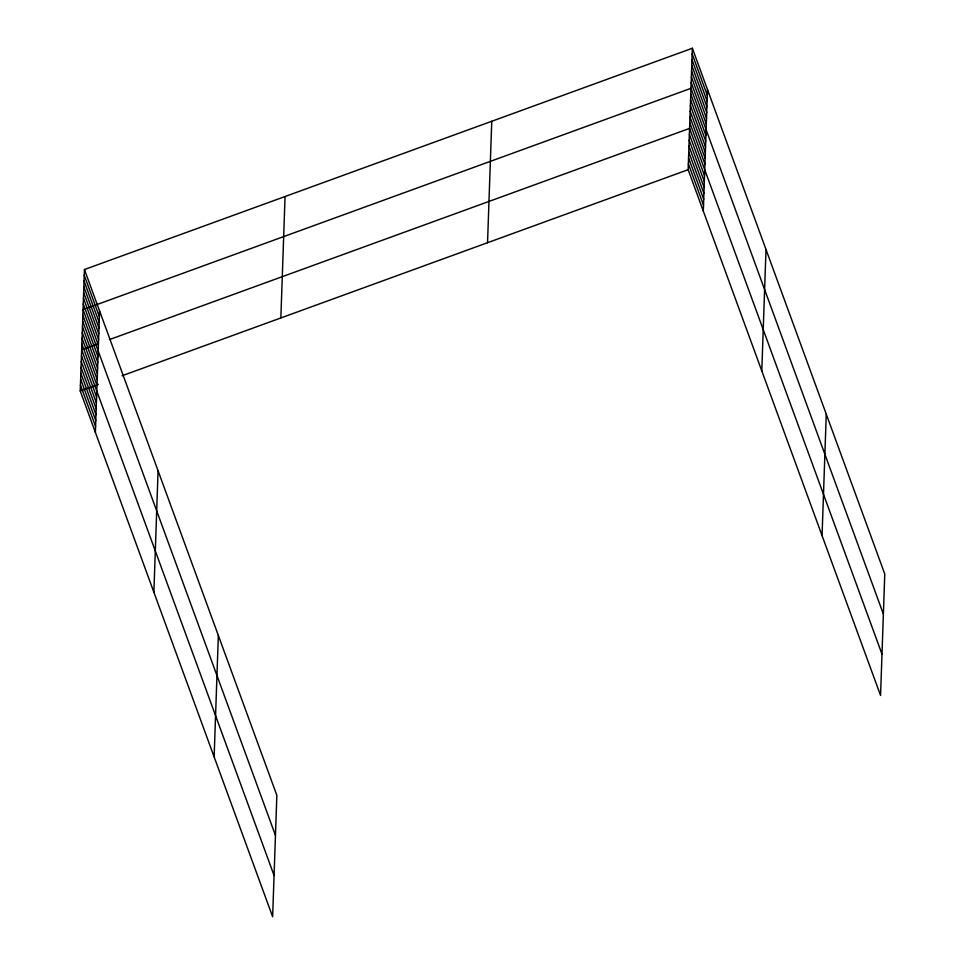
<?xml version="1.0" encoding="UTF-8"?>
<svg xmlns="http://www.w3.org/2000/svg" width="965" height="965" viewBox="0 0 965 965"><rect width="100%" height="100%" fill="white"/><g stroke="black" fill="none" stroke-linecap="round" stroke-linejoin="round"><path stroke-width="1.45" d="M84.438 269.549L276.846 795.317L272.637 916.75L80.228 390.982L84.438 269.549L692.363 48.25L884.772 574.018L880.562 695.451L688.154 169.683L692.363 48.25M95.378 432.38L99.588 310.947M153.869 592.221L158.079 470.787M214.134 756.91L218.355 635.477M280.851 317.955L285.061 196.522M487.542 242.71L491.752 121.276M703.304 211.082L707.514 89.648M761.795 370.922L766.005 249.489M822.059 535.599L826.269 414.166M98.382 343.612L81.663 349.704L274.06 875.46M109.528 339.559L689.589 128.393L881.986 654.161M80.228 390.982L98.346 384.396M122.024 375.771L688.154 169.683M692.17 53.98L707.321 95.366M691.965 59.697L707.116 101.096M691.772 65.427L706.923 106.813M691.567 71.145L706.718 112.543M691.374 76.874L706.525 118.273M691.181 82.604L706.32 123.99M883.373 614.09L690.976 88.322L83.05 309.632L275.459 835.388M690.783 94.051L705.922 135.438M690.578 99.769L705.729 141.167M690.385 105.499L705.536 146.897M690.18 111.216L705.331 152.615M689.987 116.946L705.138 158.344M689.782 122.676L704.933 164.062M689.384 134.292L704.534 175.69M689.179 140.19L704.329 181.589M688.974 146.089L704.124 187.487M688.769 151.988L703.919 193.386M688.564 157.886L703.714 199.285M688.359 163.785L703.509 205.183M84.245 275.278L99.395 316.677M84.052 281.008L99.19 322.394M83.846 286.726L98.997 328.124M83.653 292.455L98.792 333.854M83.448 298.173L98.599 339.571M83.255 303.903L98.394 345.301M82.857 315.35L98.008 356.748M82.652 321.08L97.803 362.466M82.459 326.797L97.61 368.196M82.254 332.527L97.405 373.925M82.061 338.257L97.212 379.643M81.856 343.974L97.007 385.373M81.458 355.603L96.609 396.989M81.253 361.501L96.404 402.887M81.048 367.4L96.198 408.786M80.843 373.298L95.993 414.685M80.638 379.197L95.788 420.583M80.433 385.095L95.583 426.482"/></g></svg>
